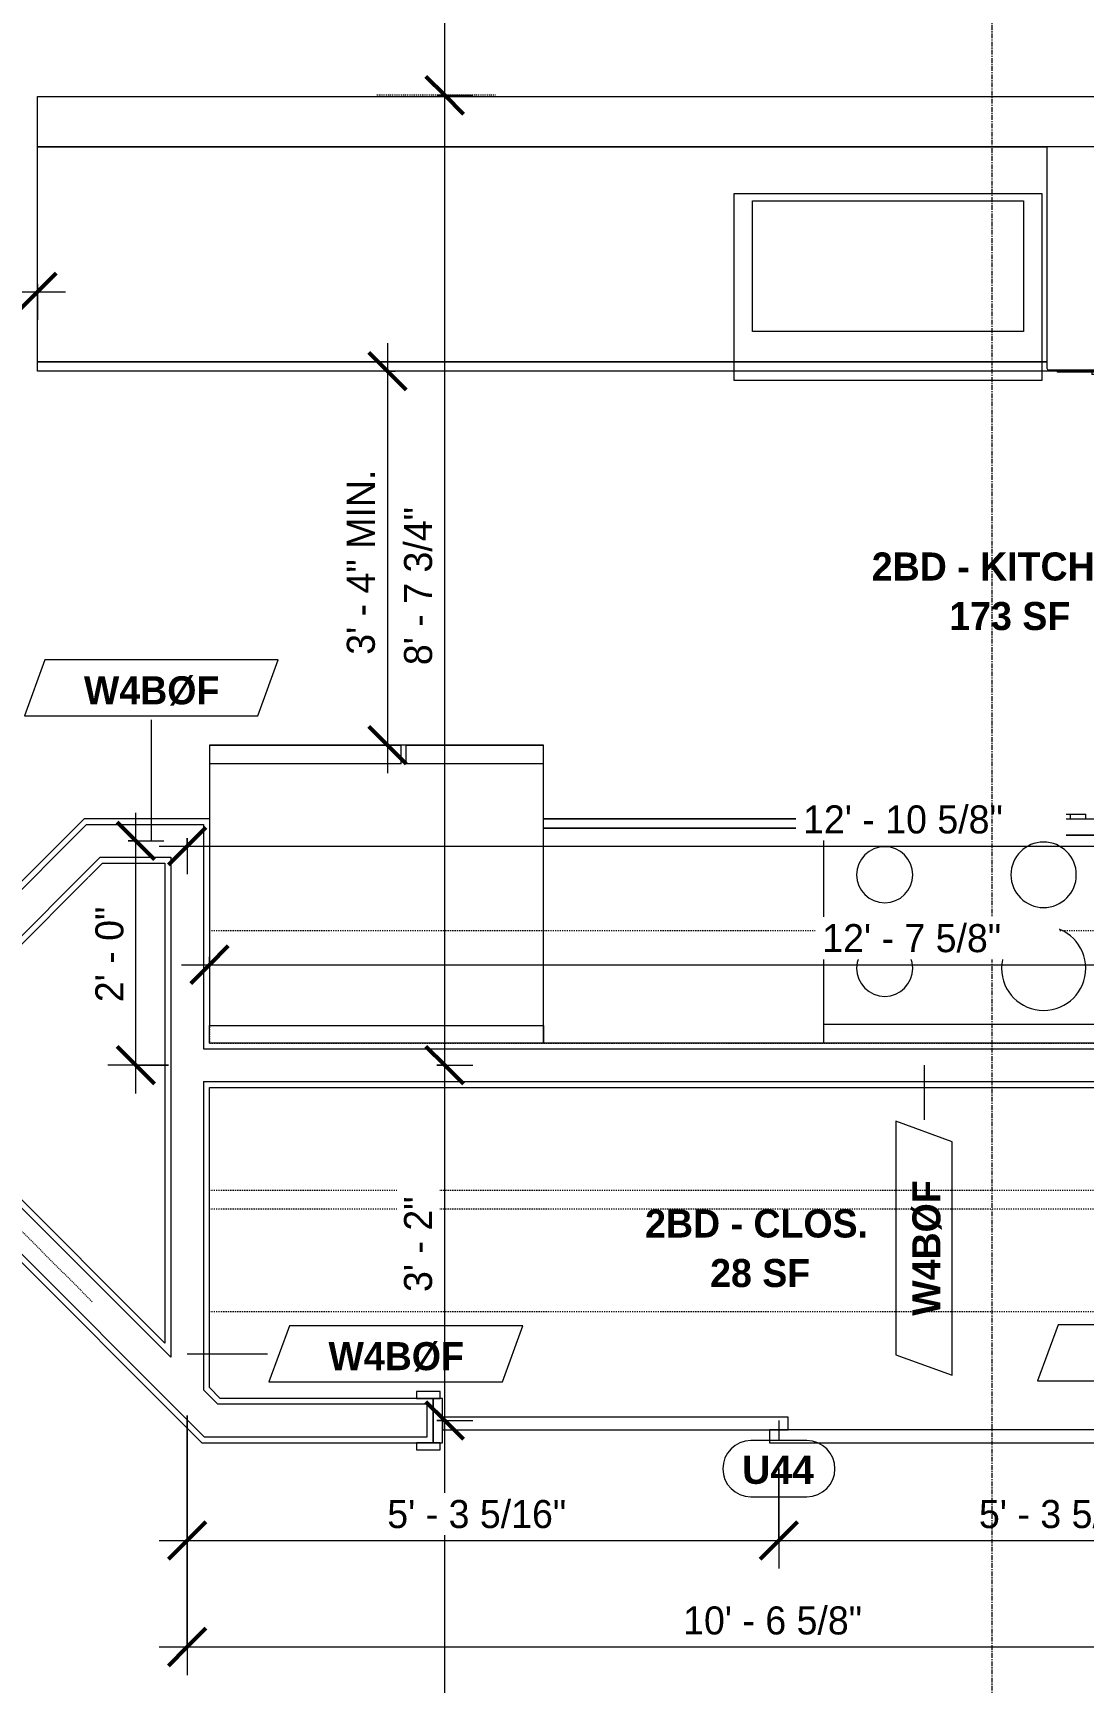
# Model space of a CAD drawing. Header units: inches. Extents: x -4058 to -1781, y 9814 to 12264.
# Drawn here: x -2275.9 to -2163.6, y 10522.7 to 10699.2 of the extents above; entities that cross this region are included whole.
import ezdxf

# ---------------------------------------------------------------- set-up
doc = ezdxf.new("R2010")
doc.units = ezdxf.units.IN
doc.header["$MEASUREMENT"] = 0
for name, pattern in [('Dash', [0.25, 0.125, -0.125]), ('Dash 3_32_', [0.1875, 0.09375, -0.09375]), ('Grid Line 1_2_', [0.875, 0.5, -0.125, 0.125, -0.125])]:
    doc.linetypes.add(name, pattern=pattern)
for name, color, linetype, lineweight in [('A-ANNO-DIMS', 211, 'Continuous', 9), ('A-ANNO-DIMS-32', 211, 'Continuous', 9), ('A-AREA-IDEN', 2, 'Continuous', 9), ('A-DETL-1', 90, 'Dash 3_32_', 9), ('A-DOOR-2', 31, 'Continuous', 9), ('A-DOOR-FRAM', 31, 'Continuous', 9), ('A-DOOR-IDEN', 31, 'Continuous', 9), ('A-WALL-2', 113, 'Continuous', 9), ('A-WALL-IDEN', 211, 'Continuous', 9), ('P-SANR-FIXT', 6, 'Continuous', 9), ('Q-CASE', 31, 'Continuous', 9), ('Q-CASE-HDLN', 31, 'Dash', 9), ('Q-SPCQ', 91, 'Continuous', 9), ('S-GRID-1', 1, 'Grid Line 1_2_', 9)]:
    doc.layers.add(name, color=color, linetype=linetype, lineweight=lineweight)
doc.styles.add('Arial_B', font='arialbd.ttf', dxfattribs={"height": 3})
doc.styles.add('Century Gothic', font='ufonts.com_century-gothic.ttf', dxfattribs={"height": 3})
doc.styles.add('Century Gothic_B_1', font='GOTHICB.TTF', dxfattribs={"height": 3})
doc.dimstyles.new('MARKETING_DIMENSION', dxfattribs={"dimscale": 12, "dimtxt": 3.132505, "dimasz": 0.333333, "dimexe": 0.25, "dimexo": 0.166667, "dimgap": 0.041667, "dimtad": 1, "dimdec": 4, "dimrnd": 0.0625, "dimzin": 3, "dimdsep": 46, "dimlunit": 4, "dimtxsty": 'Century Gothic', "dimblk1": 'OBLIQUE', "dimblk2": 'OBLIQUE', "dimsah": 1, "dimcen": 0.09, "dimdle": 0.25, "dimazin": 0, "dimtfac": 1, "dimtdec": 4, "dimtix": 1, "dimtmove": 0, "dimatfit": 3, "dimfxl": 1, "dimtvp": 1, "dimtfill": 1, "dimfrac": 2, "dimtolj": 1, "dimtzin": 0, "dimarcsym": 2})
doc.dimstyles.new('THE_DIMENSION_STRING', dxfattribs={"dimscale": 12, "dimtxt": 3.132505, "dimasz": 0.333333, "dimexe": 0.25, "dimexo": 0.166667, "dimgap": 0.041667, "dimtad": 1, "dimdec": 4, "dimrnd": 0.0625, "dimzin": 3, "dimdsep": 46, "dimlunit": 4, "dimtxsty": 'Century Gothic', "dimblk1": 'OBLIQUE', "dimblk2": 'OBLIQUE', "dimsah": 1, "dimcen": 0.09, "dimdle": 0.25, "dimazin": 0, "dimtfac": 1, "dimtdec": 4, "dimtix": 1, "dimtmove": 0, "dimatfit": 3, "dimfxl": 1, "dimtvp": 1, "dimtfill": 1, "dimfrac": 2, "dimtolj": 1, "dimtzin": 0, "dimarcsym": 2})
doc.dimstyles.new('THE_DIMENSION_STRING_3', dxfattribs={"dimscale": 12, "dimtxt": 3.132505, "dimasz": 0.333333, "dimexe": 0.25, "dimexo": 0.166667, "dimgap": 0.041667, "dimtad": 1, "dimdec": 4, "dimrnd": 0.0625, "dimzin": 3, "dimdsep": 46, "dimlunit": 4, "dimtxsty": 'Century Gothic', "dimblk1": 'OBLIQUE', "dimblk2": 'OBLIQUE', "dimsah": 1, "dimcen": 0.09, "dimdle": 0.25, "dimazin": 0, "dimtfac": 1, "dimtdec": 4, "dimtix": 1, "dimtmove": 0, "dimatfit": 3, "dimfxl": 1, "dimtvp": 1, "dimtfill": 1, "dimfrac": 2, "dimtolj": 1, "dimtzin": 0, "dimarcsym": 2})
doc.dimstyles.new('THE_DIMENSION_STRING_5', dxfattribs={"dimscale": 12, "dimtxt": 3.132505, "dimasz": 0.333333, "dimexe": 0.25, "dimexo": 0.166667, "dimgap": 0.041667, "dimtad": 1, "dimdec": 4, "dimrnd": 0.0625, "dimzin": 3, "dimdsep": 46, "dimlunit": 4, "dimtxsty": 'Century Gothic', "dimblk1": 'OBLIQUE', "dimblk2": 'OBLIQUE', "dimsah": 1, "dimcen": 0.09, "dimdle": 0.25, "dimazin": 0, "dimtfac": 1, "dimtdec": 4, "dimtix": 1, "dimtmove": 0, "dimatfit": 3, "dimfxl": 1, "dimtvp": 1, "dimtfill": 1, "dimfrac": 2, "dimtolj": 1, "dimtzin": 0, "dimarcsym": 2})

# ---------------------------------------------------------------- blocks, each defined once
blk = doc.blocks.new('SLIDING - FLUSH - SLIDING - FLUSH - 6-0 x 6-8-4335089-UNIT PLANS - 1ST FLOOR')
at = {"layer": 'A-DOOR-2'}
for p, q in [((-36.25, 3), (-38.75, 3)), ((-38.75, 3), (-38.75, 2.25)), ((-38.75, 2.25), (-36.25, 2.25)), ((-36.25, 2.25), (-36.25, 3)), ((1, 2.25), (-36, 2.25)), ((-36, 2.25), (-36, 0.875)), ((1, 0.875), (1, 2.25)), ((36.25, 3), (36.25, 2.25)), ((38.75, 3), (36.25, 3)), ((36.25, 2.25), (38.75, 2.25)), ((38.75, 2.25), (38.75, 3)), ((-36, 0.875), (1, 0.875)), ((36, 0.875), (-1, 0.875)), ((-1, 0.875), (-1, -0.5)), ((36, -0.5), (36, 0.875)), ((-1, -0.5), (36, -0.5)), ((-36.25, -2.5), (-38.75, -2.5)), ((-38.75, -2.5), (-38.75, -3.25)), ((-38.75, -3.25), (-36.25, -3.25)), ((-36.25, -3.25), (-36.25, -2.5)), ((38.75, -2.5), (36.25, -2.5)), ((36.25, -2.5), (36.25, -3.25)), ((36.25, -3.25), (38.75, -3.25)), ((38.75, -3.25), (38.75, -2.5))]:
    blk.add_line(p, q, dxfattribs=at)
at = {"layer": 'A-DOOR-FRAM'}
for p, q in [((-36, 2.25), (-37, 2.25)), ((-37, 2.25), (-37, -2.5)), ((-36, -2.5), (-36, 2.25)), ((37, 2.25), (36, 2.25)), ((36, 2.25), (36, -2.5)), ((37, -2.5), (37, 2.25)), ((-37, -2.5), (-36, -2.5)), ((36, -2.5), (37, -2.5))]:
    blk.add_line(p, q, dxfattribs=at)
blk = doc.blocks.new('OD_CW_Closet - OD_CW_Closet-3906524-UNIT PLANS - 1ST FLOOR')
at = {"layer": 'Q-CASE-HDLN'}
for p, q in [((0.74, -24), (0.74, 0)), ((0.74, 0), (122.59, 0)), ((122.59, 0), (122.59, -24)), ((0.74, -11), (122.59, -11)), ((0.74, -13), (122.59, -13)), ((122.59, -24), (0.74, -24))]:
    blk.add_line(p, q, dxfattribs=at)
blk = doc.blocks.new('SWING - SINGLE - FLUSH - SWING - FLUSH - 2-10 x 6-8 - PRIVACY-4202128-UNIT PLANS - 1ST FLOOR')
at = {"layer": 'A-DOOR-2'}
for p, q in [((15, 2.37), (15, 36.38)), ((17, 36.38), (15, 36.38)), ((17, 2.37), (17, 36.38)), ((-17, 2.87), (-20, 2.87)), ((-20, 2.87), (-20, 2.37)), ((-20, 2.37), (-17, 2.37)), ((-17, 2.37), (-17, 2.87)), ((17, 2.37), (15, 2.37)), ((20, 2.87), (17, 2.87)), ((17, 2.87), (17, 2.37)), ((17, 2.37), (20, 2.37)), ((20, 2.37), (20, 2.87)), ((-17, -2.38), (-20, -2.38)), ((-20, -2.38), (-20, -2.88)), ((-20, -2.88), (-17, -2.88)), ((-17, -2.88), (-17, -2.38)), ((20, -2.38), (17, -2.38)), ((17, -2.38), (17, -2.88)), ((17, -2.88), (20, -2.88)), ((20, -2.88), (20, -2.38))]:
    blk.add_line(p, q, dxfattribs=at)
blk.add_arc((17, 2.37), 34.07, 93.3657, 180, dxfattribs=at)
blk = doc.blocks.new('OD_CW_Base Cabinet - OD_CW_Base Cabinet-V149-UNIT PLANS - 1ST FLOOR')
at = {"layer": 'Q-CASE'}
for p, q in [((116.59, 22.12), (116.59, 24)), ((116.59, 24), (116.59, 22.12)), ((0.74, 1), (56.59, 1)), ((56.59, 1), (0.74, 1)), ((0.74, 0), (56.59, 0)), ((56.59, 0), (0.74, 0)), ((86.59, 1), (116.59, 1)), ((116.59, 1), (86.59, 1)), ((86.59, 0), (116.59, 0)), ((116.59, 0), (86.59, 0))]:
    blk.add_line(p, q, dxfattribs=at)
blk = doc.blocks.new('OD_CW_Upper Cabinet - OD_CW_Upper Cabinet-4331577-UNIT PLANS - 1ST FLOOR')
at = {"layer": 'Q-CASE-HDLN'}
for p, q in [((152.34, 24), (0.74, 24)), ((0.74, 24), (0.74, 12)), ((152.34, 12), (152.34, 24)), ((0.74, 12), (152.34, 12))]:
    blk.add_line(p, q, dxfattribs=at)
blk = doc.blocks.new('Refrigerator_-_Side-by-Side_6047 - 36_ X 30_-V107-UNIT PLANS - 1ST FLOOR')
at = {"layer": 'Q-SPCQ'}
for p, q in [((17.87, 14.42), (-17.88, 14.42)), ((-17.88, 14.42), (-17.88, -15.58)), ((17.87, -15.58), (17.87, 14.42)), ((-17.88, -13.58), (-3.13, -13.58)), ((-17.88, -13.58), (-17.88, -15.58)), ((-3.13, -15.58), (-3.13, -13.58)), ((-2.63, -13.58), (17.87, -13.58)), ((-2.63, -13.58), (-2.63, -15.58)), ((17.87, -15.58), (17.87, -13.58)), ((-17.88, -15.58), (17.87, -15.58)), ((-3.13, -15.58), (-17.88, -15.58)), ((17.87, -15.58), (-2.63, -15.58))]:
    blk.add_line(p, q, dxfattribs=at)
blk = doc.blocks.new('OD_CW_Base Cabinet - OD_CW_Base Cabinet-4186387-UNIT PLANS - 1ST FLOOR')
at = {"layer": 'Q-CASE'}
for p, q in [((0.74, 0), (132.74, 0)), ((0.74, -1.2), (0.74, 0)), ((132.74, 0), (132.74, -24)), ((132.74, -24), (24.74, -24))]:
    blk.add_line(p, q, dxfattribs=at)
blk = doc.blocks.new('Dishwasher_15404 - 34_ counter-V146-UNIT PLANS - 1ST FLOOR')
at = {"layer": 'Q-SPCQ'}
for p, q in [((0, 24), (0, 0)), ((22.8, 24), (0, 24)), ((23.87, 0.2), (23.87, 22.93)), ((24, 22.91), (24.12, 22.91)), ((24.12, 22.91), (24.12, 1.09)), ((24.37, 20.28), (24.12, 20.28)), ((24.12, 19.69), (24.37, 19.69)), ((24.37, 20.28), (24.37, 19.69)), ((24.37, 19.1), (24.12, 19.1)), ((24.12, 18.51), (24.37, 18.51)), ((24.37, 17.92), (24.12, 17.92)), ((24.37, 19.1), (24.37, 18.51)), ((24.37, 17.92), (24.37, 17.33)), ((24.12, 17.33), (24.37, 17.33)), ((24.37, 16.74), (24.12, 16.74)), ((24.12, 16.15), (24.37, 16.15)), ((24.37, 16.74), (24.37, 16.15)), ((24.37, 6.79), (24.12, 6.79)), ((24.37, 6.79), (24.37, 5.81)), ((24.37, 5.81), (24.37, 4.82)), ((24.12, 4.82), (24.37, 4.82)), ((24, 1.09), (24.12, 1.09)), ((0, 0), (23.68, 0))]:
    blk.add_line(p, q, dxfattribs=at)
for centre, radius, start, end in [((22.8, 22.93), 1.07, 360, 90), ((23.68, 0.2), 0.197, 270, 360)]:
    blk.add_arc(centre, radius, start, end, dxfattribs=at)
blk = doc.blocks.new('Range - 24_ x 30_-2320547-UNIT PLANS - 1ST FLOOR')
at = {"layer": 'Q-SPCQ'}
for p, q in [((0, 22), (0, 24)), ((30, 24), (30, 22)), ((0, 1.75), (0, 22)), ((0, 22), (30, 22)), ((30, 22), (30, 1.75)), ((30, 1.75), (0, 1.75)), ((0, 1.75), (30, 1.75)), ((0, 1.75), (0, 0)), ((30, 0), (30, 1.75)), ((30, 0), (0, 0)), ((2, 0), (2, -0.5)), ((3.61, -0.5), (2, -0.5)), ((3.61, 0), (3.61, -0.5)), ((25.87, -0.5), (3.61, -0.5)), ((25.87, -0.5), (25.87, 0)), ((28, -0.5), (25.87, -0.5)), ((28, -0.5), (28, 0))]:
    blk.add_line(p, q, dxfattribs=at)
for centre, radius, start, end in [((6.5, 16), 4.5, 0, 180), ((23.5, 16), 3, 0, 180), ((6.5, 16), 4.5, 180, 360), ((23.5, 16), 3, 180, 360), ((6.5, 6), 3.5, 0, 180), ((23.5, 6), 3, 0, 180), ((6.5, 6), 3.5, 180, 360), ((23.5, 6), 3, 180, 360)]:
    blk.add_arc(centre, radius, start, end, dxfattribs=at)
blk = doc.blocks.new('Stainless Steel Farmhous Kitchen Sink - Stainless Steel Farmhous Kitchen Sink-2443921-UNIT PLANS - 1ST FLOOR')
at = {"layer": 'P-SANR-FIXT'}
for p, q in [((0, -2.25), (-33, -2.25)), ((-33, -2.25), (-33, -22.2)), ((-31, -16.96), (-31, -3)), ((-31, -3), (-2, -3)), ((-2, -3), (-2, -16.96)), ((0, -22.2), (0, -2.25)), ((-2, -16.96), (-31, -16.96)), ((-33, -22.2), (0, -22.2))]:
    blk.add_line(p, q, dxfattribs=at)
blk = doc.blocks.new('DIMBLOCK125-UNIT PLANS - 1ST FLOOR')
at = {"layer": 'A-ANNO-DIMS-32'}
for p, q in [((-2259.43, 10551.34), (-2259.43, 10523.57)), ((-2259.43, 10526.57), (-2259.43, 10551.34)), ((-2132.82, 10548.79), (-2132.82, 10523.57)), ((-2132.82, 10526.57), (-2132.82, 10548.79)), ((-2262.43, 10526.57), (-2132.82, 10526.57))]:
    blk.add_line(p, q, dxfattribs=at)
at = {"layer": 'A-ANNO-DIMS-32', "lineweight": 50}
for p, q in [((-2259.43, 10526.57), (-2257.43, 10528.57)), ((-2132.82, 10526.57), (-2130.82, 10528.57)), ((-2259.43, 10526.57), (-2261.43, 10524.57)), ((-2132.82, 10526.57), (-2134.82, 10524.57))]:
    blk.add_line(p, q, dxfattribs=at)
at = {"layer": 'A-ANNO-DIMS-32', "color": 0, "insert": (-2206.37, 10530.91), "char_height": 3, "width": 24.5827, "attachment_point": 1, "line_spacing_factor": 0.984502, "style": 'Century Gothic', "bg_fill": 3, "box_fill_scale": 1.25, "bg_fill_color": 256, "bg_fill_true_color": 13158600, "bg_fill_transparency": 0}
blk.add_mtext('10\' - 6 5/8"', dxfattribs=at)
blk = doc.blocks.new('_Oblique')
at = {"color": 0, "linetype": 'ByBlock', "lineweight": -2}
blk.add_line((-0.5, -0.5), (0.5, 0.5), dxfattribs=at)
blk = doc.blocks.new('DIMBLOCK127-UNIT PLANS - 1ST FLOOR')
at = {"layer": 'A-ANNO-DIMS-32', "lineweight": 50}
for p, q in [((-2264.91, 10612.79), (-2266.91, 10614.79)), ((-2264.91, 10612.79), (-2262.91, 10610.79)), ((-2264.91, 10588.79), (-2266.91, 10590.79)), ((-2264.91, 10588.79), (-2262.91, 10586.79))]:
    blk.add_line(p, q, dxfattribs=at)
at = {"layer": 'A-ANNO-DIMS-32'}
for p, q in [((-2264.91, 10585.79), (-2264.91, 10615.79)), ((-2265.73, 10612.79), (-2261.91, 10612.79)), ((-2264.91, 10612.79), (-2265.73, 10612.79)), ((-2261.43, 10588.79), (-2267.91, 10588.79)), ((-2264.91, 10588.79), (-2261.43, 10588.79))]:
    blk.add_line(p, q, dxfattribs=at)
at = {"layer": 'A-ANNO-DIMS-32', "color": 0, "insert": (-2269.25, 10595.54), "char_height": 3, "width": 12.5897, "attachment_point": 1, "rotation": 90, "line_spacing_factor": 0.984502, "style": 'Century Gothic', "bg_fill": 3, "box_fill_scale": 1.25, "bg_fill_color": 256, "bg_fill_true_color": 13158600, "bg_fill_transparency": 0}
blk.add_mtext('2\' - 0"', dxfattribs=at)
blk = doc.blocks.new('DIMBLOCK128-UNIT PLANS - 1ST FLOOR')
at = {"layer": 'A-ANNO-DIMS-32', "lineweight": 50}
for p, q in [((-2259.43, 10612.24), (-2257.43, 10614.24)), ((-2104.82, 10612.24), (-2102.82, 10614.24)), ((-2259.43, 10612.24), (-2261.43, 10610.24)), ((-2104.82, 10612.24), (-2106.82, 10610.24))]:
    blk.add_line(p, q, dxfattribs=at)
at = {"layer": 'A-ANNO-DIMS-32'}
for p, q in [((-2104.82, 10609.64), (-2104.82, 10615.24)), ((-2259.43, 10613.07), (-2259.43, 10609.24)), ((-2259.43, 10612.24), (-2259.43, 10613.07)), ((-2262.43, 10612.24), (-2101.82, 10612.24)), ((-2104.82, 10612.24), (-2104.82, 10609.64))]:
    blk.add_line(p, q, dxfattribs=at)
at = {"layer": 'A-ANNO-DIMS-32', "color": 0, "insert": (-2193.54, 10616.59), "char_height": 3, "width": 27.387, "attachment_point": 1, "line_spacing_factor": 0.984502, "style": 'Century Gothic', "bg_fill": 3, "box_fill_scale": 1.25, "bg_fill_color": 256, "bg_fill_true_color": 13158600, "bg_fill_transparency": 0}
blk.add_mtext('12\' - 10 5/8"', dxfattribs=at)
blk = doc.blocks.new('Wall Tag - Arch Wall-3956453-UNIT PLANS - 1ST FLOOR')
at = {"layer": 'A-WALL-IDEN'}
for p, q in [((-0.3561, 0.0937), (-0.4244, -0.0937)), ((0.4244, 0.0937), (-0.3561, 0.0937)), ((0.3561, -0.0937), (0.4244, 0.0937)), ((-0.4244, -0.0937), (0.3561, -0.0937))]:
    blk.add_line(p, q, dxfattribs=at)
blk = doc.blocks.new('DIMBLOCK350-UNIT PLANS - 1ST FLOOR')
at = {"layer": 'A-ANNO-DIMS-32', "lineweight": 50}
for p, q in [((-2231.88, 10550.79), (-2233.88, 10552.79)), ((-2231.88, 10550.79), (-2229.88, 10548.79)), ((-2231.88, 10415.79), (-2233.88, 10417.79)), ((-2231.88, 10415.79), (-2229.88, 10413.79))]:
    blk.add_line(p, q, dxfattribs=at)
at = {"layer": 'A-ANNO-DIMS-32'}
for p, q in [((-2232.71, 10550.79), (-2228.88, 10550.79)), ((-2231.88, 10550.79), (-2232.71, 10550.79)), ((-2231.88, 10412.79), (-2231.88, 10550.79)), ((-2232.71, 10415.79), (-2228.88, 10415.79)), ((-2231.88, 10415.79), (-2232.71, 10415.79))]:
    blk.add_line(p, q, dxfattribs=at)
at = {"layer": 'A-ANNO-DIMS-32', "color": 0, "insert": (-2236.23, 10476.88), "char_height": 3, "width": 15.394, "attachment_point": 1, "rotation": 90, "line_spacing_factor": 0.984502, "style": 'Century Gothic', "bg_fill": 3, "box_fill_scale": 1.25, "bg_fill_color": 256, "bg_fill_true_color": 13158600, "bg_fill_transparency": 0}
blk.add_mtext('11\' - 3"', dxfattribs=at)
blk = doc.blocks.new('DIMBLOCK351-UNIT PLANS - 1ST FLOOR')
at = {"layer": 'A-ANNO-DIMS-32', "lineweight": 50}
for p, q in [((-2231.88, 10588.79), (-2233.88, 10590.79)), ((-2231.88, 10588.79), (-2229.88, 10586.79)), ((-2231.88, 10550.79), (-2233.88, 10552.79)), ((-2231.88, 10550.79), (-2229.88, 10548.79))]:
    blk.add_line(p, q, dxfattribs=at)
at = {"layer": 'A-ANNO-DIMS-32'}
for p, q in [((-2232.71, 10588.79), (-2228.88, 10588.79)), ((-2231.88, 10588.79), (-2232.71, 10588.79)), ((-2231.88, 10550.79), (-2231.88, 10588.79)), ((-2232.71, 10550.79), (-2228.88, 10550.79)), ((-2231.88, 10550.79), (-2232.71, 10550.79))]:
    blk.add_line(p, q, dxfattribs=at)
at = {"layer": 'A-ANNO-DIMS-32', "color": 0, "insert": (-2236.23, 10564.54), "char_height": 3, "width": 12.5897, "attachment_point": 1, "rotation": 90, "line_spacing_factor": 0.984502, "style": 'Century Gothic', "bg_fill": 3, "box_fill_scale": 1.25, "bg_fill_color": 256, "bg_fill_true_color": 13158600, "bg_fill_transparency": 0}
blk.add_mtext('3\' - 2"', dxfattribs=at)
blk = doc.blocks.new('DIMBLOCK352-UNIT PLANS - 1ST FLOOR')
at = {"layer": 'A-ANNO-DIMS-32', "lineweight": 50}
for p, q in [((-2231.88, 10692.54), (-2233.88, 10694.54)), ((-2231.88, 10692.54), (-2229.88, 10690.54)), ((-2231.88, 10588.79), (-2233.88, 10590.79)), ((-2231.88, 10588.79), (-2229.88, 10586.79))]:
    blk.add_line(p, q, dxfattribs=at)
at = {"layer": 'A-ANNO-DIMS-32'}
for p, q in [((-2232.71, 10692.54), (-2228.88, 10692.54)), ((-2231.88, 10692.54), (-2232.71, 10692.54)), ((-2231.88, 10588.79), (-2231.88, 10692.54)), ((-2232.71, 10588.79), (-2228.88, 10588.79)), ((-2231.88, 10588.79), (-2232.71, 10588.79))]:
    blk.add_line(p, q, dxfattribs=at)
at = {"layer": 'A-ANNO-DIMS-32', "color": 0, "insert": (-2236.23, 10631.59), "char_height": 3, "width": 21.7784, "attachment_point": 1, "rotation": 90, "line_spacing_factor": 0.984502, "style": 'Century Gothic', "bg_fill": 3, "box_fill_scale": 1.25, "bg_fill_color": 256, "bg_fill_true_color": 13158600, "bg_fill_transparency": 0}
blk.add_mtext('8\' - 7 3/4"', dxfattribs=at)
blk = doc.blocks.new('DIMBLOCK353-UNIT PLANS - 1ST FLOOR')
at = {"layer": 'A-ANNO-DIMS-32'}
for p, q in [((-2231.88, 10692.54), (-2231.88, 10817.49)), ((-2232.71, 10814.49), (-2228.88, 10814.49)), ((-2231.88, 10814.49), (-2232.71, 10814.49)), ((-2232.71, 10692.54), (-2228.88, 10692.54)), ((-2231.88, 10692.54), (-2232.71, 10692.54))]:
    blk.add_line(p, q, dxfattribs=at)
at = {"layer": 'A-ANNO-DIMS-32', "lineweight": 50}
for p, q in [((-2231.88, 10814.49), (-2233.88, 10816.49)), ((-2231.88, 10814.49), (-2229.88, 10812.49)), ((-2231.88, 10692.54), (-2233.88, 10694.54)), ((-2231.88, 10692.54), (-2229.88, 10690.54))]:
    blk.add_line(p, q, dxfattribs=at)
at = {"layer": 'A-ANNO-DIMS-32', "color": 0, "insert": (-2236.23, 10740.93), "char_height": 3, "width": 30.1914, "attachment_point": 1, "rotation": 90, "line_spacing_factor": 0.984502, "style": 'Century Gothic', "bg_fill": 3, "box_fill_scale": 1.25, "bg_fill_color": 256, "bg_fill_true_color": 13158600, "bg_fill_transparency": 0}
blk.add_mtext('10\' - 1 15/16"', dxfattribs=at)
blk = doc.blocks.new('Door Tag - Type Mark-2601225-UNIT PLANS - 1ST FLOOR')
at = {"layer": 'A-DOOR-IDEN'}
for p, q in [((0.09375, 0.09375), (-0.09375, 0.09375)), ((-0.09375, -0.09375), (0.09375, -0.09375))]:
    blk.add_line(p, q, dxfattribs=at)
for centre, start, end in [((-0.09375, 0), 90, 270), ((0.09375, 0), 270, 90)]:
    blk.add_arc(centre, 0.09375, start, end, dxfattribs=at)
blk = doc.blocks.new('DIMBLOCK803-UNIT PLANS - 1ST FLOOR')
at = {"layer": 'A-ANNO-DIMS-32'}
for p, q in [((-2259.43, 10551.34), (-2259.43, 10534.95)), ((-2259.43, 10537.95), (-2259.43, 10551.34)), ((-2196.13, 10545.66), (-2196.13, 10534.95)), ((-2196.13, 10537.95), (-2196.13, 10545.66)), ((-2262.43, 10537.95), (-2196.13, 10537.95))]:
    blk.add_line(p, q, dxfattribs=at)
at = {"layer": 'A-ANNO-DIMS-32', "lineweight": 50}
for p, q in [((-2259.43, 10537.95), (-2257.43, 10539.95)), ((-2196.13, 10537.95), (-2194.13, 10539.95)), ((-2259.43, 10537.95), (-2261.43, 10535.95)), ((-2196.13, 10537.95), (-2198.13, 10535.95))]:
    blk.add_line(p, q, dxfattribs=at)
at = {"layer": 'A-ANNO-DIMS-32', "color": 0, "insert": (-2238.02, 10542.29), "char_height": 3, "width": 24.5827, "attachment_point": 1, "line_spacing_factor": 0.984502, "style": 'Century Gothic', "bg_fill": 3, "box_fill_scale": 1.25, "bg_fill_color": 256, "bg_fill_true_color": 13158600, "bg_fill_transparency": 0}
blk.add_mtext('5\' - 3 5/16"', dxfattribs=at)
blk = doc.blocks.new('DIMBLOCK804-UNIT PLANS - 1ST FLOOR')
at = {"layer": 'A-ANNO-DIMS-32'}
for p, q in [((-2132.82, 10548.79), (-2132.82, 10534.95)), ((-2132.82, 10537.95), (-2132.82, 10548.79)), ((-2196.13, 10545.66), (-2196.13, 10534.95)), ((-2196.13, 10537.95), (-2196.13, 10545.66)), ((-2196.13, 10537.95), (-2129.82, 10537.95))]:
    blk.add_line(p, q, dxfattribs=at)
at = {"layer": 'A-ANNO-DIMS-32', "lineweight": 50}
for p, q in [((-2196.13, 10537.95), (-2194.13, 10539.95)), ((-2132.82, 10537.95), (-2130.82, 10539.95)), ((-2196.13, 10537.95), (-2198.13, 10535.95)), ((-2132.82, 10537.95), (-2134.82, 10535.95))]:
    blk.add_line(p, q, dxfattribs=at)
at = {"layer": 'A-ANNO-DIMS-32', "color": 0, "insert": (-2174.72, 10542.29), "char_height": 3, "width": 24.5827, "attachment_point": 1, "line_spacing_factor": 0.984502, "style": 'Century Gothic', "bg_fill": 3, "box_fill_scale": 1.25, "bg_fill_color": 256, "bg_fill_true_color": 13158600, "bg_fill_transparency": 0}
blk.add_mtext('5\' - 3 5/16"', dxfattribs=at)
blk = doc.blocks.new('DIMBLOCK1472-UNIT PLANS - 1ST FLOOR')
at = {"layer": 'A-ANNO-DIMS-32', "lineweight": 50}
for p, q in [((-2257.05, 10599.55), (-2255.05, 10601.55)), ((-2105.45, 10599.55), (-2103.45, 10601.55)), ((-2257.05, 10599.55), (-2259.05, 10597.55)), ((-2105.45, 10599.55), (-2107.45, 10597.55))]:
    blk.add_line(p, q, dxfattribs=at)
at = {"layer": 'A-ANNO-DIMS-32'}
for p, q in [((-2257.05, 10600.38), (-2257.05, 10596.55)), ((-2257.05, 10599.55), (-2257.05, 10600.38)), ((-2105.45, 10600.38), (-2105.45, 10596.55)), ((-2105.45, 10599.55), (-2105.45, 10600.38)), ((-2260.05, 10599.55), (-2102.45, 10599.55))]:
    blk.add_line(p, q, dxfattribs=at)
at = {"layer": 'A-ANNO-DIMS-32', "color": 0, "insert": (-2191.49, 10603.89), "char_height": 3, "width": 24.5827, "attachment_point": 1, "line_spacing_factor": 0.984502, "style": 'Century Gothic', "bg_fill": 3, "box_fill_scale": 1.25, "bg_fill_color": 256, "bg_fill_true_color": 13158600, "bg_fill_transparency": 0}
blk.add_mtext('12\' - 7 5/8"', dxfattribs=at)
blk = doc.blocks.new('DIMBLOCK1473-UNIT PLANS - 1ST FLOOR')
at = {"layer": 'A-ANNO-DIMS-32'}
for p, q in [((-2238, 10666.04), (-2238, 10620.04)), ((-2237.17, 10663.04), (-2241, 10663.04)), ((-2238, 10663.04), (-2237.17, 10663.04)), ((-2237.17, 10623.04), (-2241, 10623.04)), ((-2238, 10623.04), (-2237.17, 10623.04))]:
    blk.add_line(p, q, dxfattribs=at)
at = {"layer": 'A-ANNO-DIMS-32', "lineweight": 50}
for p, q in [((-2238, 10663.04), (-2240, 10665.04)), ((-2238, 10663.04), (-2236, 10661.04)), ((-2238, 10623.04), (-2240, 10625.04)), ((-2238, 10623.04), (-2236, 10621.04))]:
    blk.add_line(p, q, dxfattribs=at)
at = {"layer": 'A-ANNO-DIMS-32', "color": 0, "insert": (-2242.35, 10632.7), "char_height": 3, "width": 24.8214, "attachment_point": 1, "rotation": 90, "line_spacing_factor": 0.984502, "style": 'Century Gothic', "bg_fill": 3, "box_fill_scale": 1.25, "bg_fill_color": 256, "bg_fill_true_color": 13158600, "bg_fill_transparency": 0}
blk.add_mtext('3\' - 4" MIN.', dxfattribs=at)
blk = doc.blocks.new('DIMBLOCK1474-UNIT PLANS - 1ST FLOOR')
at = {"layer": 'A-ANNO-DIMS-32'}
for p, q in [((-2352.62, 10664.07), (-2352.62, 10674.52)), ((-2275.45, 10672.35), (-2275.45, 10668.52)), ((-2275.45, 10671.52), (-2275.45, 10672.35)), ((-2355.62, 10671.52), (-2272.45, 10671.52)), ((-2352.62, 10671.52), (-2352.62, 10664.07))]:
    blk.add_line(p, q, dxfattribs=at)
at = {"layer": 'A-ANNO-DIMS-32', "lineweight": 50}
for p, q in [((-2352.62, 10671.52), (-2350.62, 10673.52)), ((-2275.45, 10671.52), (-2273.45, 10673.52)), ((-2352.62, 10671.52), (-2354.62, 10669.52)), ((-2275.45, 10671.52), (-2277.45, 10669.52))]:
    blk.add_line(p, q, dxfattribs=at)
at = {"layer": 'A-ANNO-DIMS-32', "color": 0, "insert": (-2322.19, 10675.87), "char_height": 3, "width": 19.5707, "attachment_point": 1, "line_spacing_factor": 0.984502, "style": 'Century Gothic', "bg_fill": 3, "box_fill_scale": 1.25, "bg_fill_color": 256, "bg_fill_true_color": 13158600, "bg_fill_transparency": 0}
blk.add_mtext('4FT MIN.', dxfattribs=at)

msp = doc.modelspace()

# ---------------------------------------------------------------- linework, layer by layer
at = {"layer": 'A-DETL-1'}
for p, q in [((-2226.42963, 10692.5394), (-2239.17963, 10692.5394)), ((-2269.58287, 10563.49676), (-2290.98159, 10584.89548))]:
    msp.add_line(p, q, dxfattribs=at)
at = {"layer": 'A-WALL-2'}
for p, q in [((-2275.44874, 10692.41621), (-2143.44874, 10692.41621)), ((-2275.44874, 10687.04121), (-2275.44874, 10692.41621)), ((-2167.44874, 10687.04121), (-2275.44874, 10687.04121)), ((-2270.44108, 10615.1644), (-2297.52517, 10588.08031)), ((-2270.1822, 10614.5394), (-2296.64129, 10588.08031)), ((-2257.05463, 10615.1644), (-2270.44108, 10615.1644)), ((-2270.1822, 10614.5394), (-2257.67963, 10614.5394)), ((-2257.67963, 10614.5394), (-2257.67963, 10590.5394)), ((-2268.73245, 10611.0394), (-2291.69154, 10588.08031)), ((-2268.73245, 10611.0394), (-2261.17963, 10611.0394)), ((-2261.17963, 10611.0394), (-2261.17963, 10557.5684)), ((-2290.80766, 10588.08031), (-2268.47357, 10610.4144)), ((-2268.47357, 10610.4144), (-2261.80463, 10610.4144)), ((-2261.80463, 10610.4144), (-2261.80463, 10559.07728)), ((-2257.05463, 10591.1644), (-2257.05463, 10593.04121)), ((-2104.82374, 10591.1644), (-2257.05463, 10591.1644)), ((-2257.67963, 10590.5394), (-2104.82374, 10590.5394)), ((-2291.69154, 10588.08031), (-2261.17963, 10557.5684)), ((-2261.80463, 10559.07728), (-2290.80766, 10588.08031)), ((-2257.67963, 10587.0394), (-2134.57374, 10587.0394)), ((-2257.67963, 10587.0394), (-2257.67963, 10554.0684)), ((-2257.05463, 10586.4144), (-2135.19874, 10586.4144)), ((-2257.05463, 10554.32728), (-2257.05463, 10586.4144)), ((-2294.16642, 10585.60543), (-2257.60038, 10549.0394)), ((-2294.16642, 10584.72155), (-2257.85926, 10548.4144)), ((-2257.67963, 10554.0684), (-2256.15063, 10552.5394)), ((-2255.89175, 10553.1644), (-2257.05463, 10554.32728)), ((-2233.75196, 10552.5394), (-2256.15063, 10552.5394)), ((-2233.12696, 10553.1644), (-2255.89175, 10553.1644)), ((-2233.75196, 10549.0394), (-2233.75196, 10552.5394)), ((-2233.12696, 10548.4144), (-2233.12696, 10553.1644)), ((-2257.60038, 10549.0394), (-2233.75196, 10549.0394)), ((-2257.85926, 10548.4144), (-2233.12696, 10548.4144))]:
    msp.add_line(p, q, dxfattribs=at)
at = {"layer": 'A-WALL-IDEN'}
for p, q in [((-2180.6005, 10588.7894), (-2180.6005, 10582.94624)), ((-2259.42963, 10557.9315), (-2250.82621, 10557.9315))]:
    msp.add_line(p, q, dxfattribs=at)
at = {"layer": 'Q-CASE'}
for p, q in [((-2275.44874, 10664.04121), (-2275.44874, 10687.04121)), ((-2275.44874, 10687.04121), (-2167.44874, 10687.04121)), ((-2167.44874, 10664.04121), (-2275.44874, 10664.04121)), ((-2275.44874, 10663.04121), (-2275.44874, 10664.04121)), ((-2275.44874, 10664.04121), (-2167.44874, 10664.04121)), ((-2143.44874, 10663.04121), (-2275.44874, 10663.04121))]:
    msp.add_line(p, q, dxfattribs=at)

# ---------------------------------------------------------------- block references
at = {"layer": 'A-DOOR-2'}
for name, p, rotation in [('SWING - SINGLE - FLUSH - SWING - FLUSH - 2-10 x 6-8 - PRIVACY-4202128-UNIT PLANS - 1ST FLOOR', (-2311.9018, 10570.34492), 225.0000000000703), ('SLIDING - FLUSH - SLIDING - FLUSH - 6-0 x 6-8-4335089-UNIT PLANS - 1ST FLOOR', (-2196.12696, 10550.6644), 180)]:
    msp.add_blockref(name, p, dxfattribs=dict(at, rotation=rotation))
at = {"layer": 'A-WALL-IDEN', "xscale": 31.99999999999999, "yscale": 31.99999999999999, "zscale": 31.99999999999999}
for p in [(-2263.25688, 10629.15191), (-2154.86635, 10558.02518)]:
    msp.add_blockref('Wall Tag - Arch Wall-3956453-UNIT PLANS - 1ST FLOOR', p, dxfattribs=at)
at = {"layer": 'A-WALL-IDEN', "xscale": 31.99999999999999, "yscale": 31.99999999999999, "zscale": 31.99999999999999, "rotation": 89.99999999999955}
msp.add_blockref('Wall Tag - Arch Wall-3956453-UNIT PLANS - 1ST FLOOR', (-2180.6005, 10569.21454), dxfattribs=at)
at = {"layer": 'P-SANR-FIXT'}
msp.add_blockref('Stainless Steel Farmhous Kitchen Sink - Stainless Steel Farmhous Kitchen Sink-2443921-UNIT PLANS - 1ST FLOOR', (-2167.94874, 10684.25486), dxfattribs=at)
at = {"layer": 'Q-CASE', "rotation": 180}
for name, p in [('OD_CW_Base Cabinet - OD_CW_Base Cabinet-4186387-UNIT PLANS - 1ST FLOOR', (-2142.71103, 10663.04121)), ('OD_CW_Base Cabinet - OD_CW_Base Cabinet-V149-UNIT PLANS - 1ST FLOOR', (-2104.71103, 10615.1644)), ('OD_CW_Upper Cabinet - OD_CW_Upper Cabinet-4331577-UNIT PLANS - 1ST FLOOR', (-2104.71103, 10615.1644)), ('OD_CW_Closet - OD_CW_Closet-3906524-UNIT PLANS - 1ST FLOOR', (-2134.46103, 10562.4144))]:
    msp.add_blockref(name, p, dxfattribs=at)
at = {"layer": 'Q-SPCQ'}
for name, p, rotation in [('Dishwasher_15404 - 34_ counter-V146-UNIT PLANS - 1ST FLOOR', (-2167.44874, 10687.04121), 269.9999999999966), ('Refrigerator_-_Side-by-Side_6047 - 36_ X 30_-V107-UNIT PLANS - 1ST FLOOR', (-2239.17963, 10607.46341), 180), ('Range - 24_ x 30_-2320547-UNIT PLANS - 1ST FLOOR', (-2161.30463, 10615.1644), 180)]:
    msp.add_blockref(name, p, dxfattribs=dict(at, rotation=rotation))

# ---------------------------------------------------------------- texts
at = {"layer": 'A-AREA-IDEN', "char_height": 3, "attachment_point": 1, "style": 'Century Gothic_B_1'}
for s, insert, width in [('2BD - KITCHEN', (-2186.18668, 10643.643), 35.451), ('173 SF', (-2177.89061, 10638.34587), 15.352), ('2BD - CLOS.', (-2210.43864, 10573.36657), 29.29), ('28 SF', (-2203.47801, 10568.06943), 12.423)]:
    msp.add_mtext(s, dxfattribs=dict(at, insert=insert, width=width))
at = {"layer": 'A-WALL-IDEN', "insert": (-2270.4728, 10630.39944), "char_height": 3, "width": 17.372, "attachment_point": 1, "style": 'Century Gothic_B_1'}
msp.add_mtext('W4BØF', dxfattribs=at)
at = {"layer": 'A-WALL-IDEN', "insert": (-2181.84803, 10561.99861), "char_height": 3, "width": 17.372, "attachment_point": 1, "rotation": 90, "style": 'Century Gothic_B_1'}
msp.add_mtext('W4BØF', dxfattribs=at)

# ---------------------------------------------------------------- next in the draw order: dimensions: what is measured, and where the dimension line sits
at = {"layer": 'A-ANNO-DIMS'}
dim = msp.add_linear_dim(base=(-2275.44874, 10671.52219), p1=(-2352.62374, 10662.06512), p2=(-2275.44874, 10674.35062), text='4FT MIN.', dimstyle='THE_DIMENSION_STRING_5', override={"dimpost": '<>', "dimfxl": 78.146748}, dxfattribs=at)
dim.commit()
dim.dimension.update_dxf_attribs({"geometry": 'DIMBLOCK1474-UNIT PLANS - 1ST FLOOR', "text_midpoint": (-2314.03624, 10673.58848)})
dim = msp.add_linear_dim(base=(-2264.90592, 10612.7894), p1=(-2259.42963, 10588.7894), p2=(-2267.73434, 10612.7894), angle=90, dimstyle='THE_DIMENSION_STRING', override={"dimpost": '<>', "dimfxl": 25.396225}, dxfattribs=at)
dim.commit()
dim.dimension.update_dxf_attribs({"geometry": 'DIMBLOCK127-UNIT PLANS - 1ST FLOOR', "text_midpoint": (-2266.98137, 10600.7894)})
dim = msp.add_linear_dim(base=(-2132.82374, 10526.5684), p1=(-2259.42963, 10553.34352), p2=(-2132.82374, 10550.7894), dimstyle='THE_DIMENSION_STRING', override={"dimpost": '<>', "dimfxl": 126.631654}, dxfattribs=at)
dim.commit()
dim.dimension.update_dxf_attribs({"geometry": 'DIMBLOCK125-UNIT PLANS - 1ST FLOOR', "text_midpoint": (-2196.12668, 10528.81007)})

# ---------------------------------------------------------------- next in the draw order: linework, layer by layer
at = {"layer": 'A-DOOR-IDEN'}
msp.add_line((-2196.12696, 10550.7894), (-2196.12696, 10548.63911), dxfattribs=at)

# ---------------------------------------------------------------- next in the draw order: block references
at = {"layer": 'A-DOOR-IDEN', "xscale": 31.99999999999999, "yscale": 31.99999999999999, "zscale": 31.99999999999999}
msp.add_blockref('Door Tag - Type Mark-2601225-UNIT PLANS - 1ST FLOOR', (-2196.12696, 10545.63911), dxfattribs=at)

# ---------------------------------------------------------------- next in the draw order: texts
at = {"layer": 'A-DOOR-IDEN', "insert": (-2200.05884, 10547.01897), "char_height": 3, "width": 9.393, "attachment_point": 1, "style": 'Arial_B'}
msp.add_mtext('U44', dxfattribs=at)

# ---------------------------------------------------------------- next in the draw order: dimensions: what is measured, and where the dimension line sits
at = {"layer": 'A-ANNO-DIMS'}
dim = msp.add_linear_dim(base=(-2104.82374, 10612.24367), p1=(-2259.42963, 10615.0721), p2=(-2104.82374, 10607.64383), dimstyle='THE_DIMENSION_STRING', override={"dimpost": '<>', "dimfxl": 154.784241}, dxfattribs=at)
dim.commit()
dim.dimension.update_dxf_attribs({"geometry": 'DIMBLOCK128-UNIT PLANS - 1ST FLOOR', "text_midpoint": (-2182.12668, 10614.48534)})
dim = msp.add_linear_dim(base=(-2231.88178, 10550.7894), p1=(-2234.71021, 10415.7894), p2=(-2234.71021, 10550.7894), angle=90, dimstyle='MARKETING_DIMENSION', override={"dimpost": '<>', "dimfxl": 135}, dxfattribs=at)
dim.commit()
dim.dimension.update_dxf_attribs({"geometry": 'DIMBLOCK350-UNIT PLANS - 1ST FLOOR', "text_midpoint": (-2233.95724, 10483.2894)})

# ---------------------------------------------------------------- next in the draw order: linework, layer by layer
at = {"layer": 'A-WALL-IDEN'}
msp.add_line((-2263.25688, 10612.7894), (-2263.25688, 10625.73389), dxfattribs=at)

# ---------------------------------------------------------------- next in the draw order: dimensions: what is measured, and where the dimension line sits
at = {"layer": 'A-ANNO-DIMS'}
dim = msp.add_linear_dim(base=(-2231.88178, 10588.7894), p1=(-2234.71021, 10550.7894), p2=(-2234.71021, 10588.7894), angle=90, dimstyle='MARKETING_DIMENSION', override={"dimpost": '<>', "dimfxl": 38}, dxfattribs=at)
dim.commit()
dim.dimension.update_dxf_attribs({"geometry": 'DIMBLOCK351-UNIT PLANS - 1ST FLOOR', "text_midpoint": (-2233.95724, 10569.7894)})

# ---------------------------------------------------------------- next in the draw order: block references
at = {"layer": 'A-WALL-IDEN', "xscale": 31.99999999999999, "yscale": 31.99999999999999, "zscale": 31.99999999999999}
msp.add_blockref('Wall Tag - Arch Wall-3956453-UNIT PLANS - 1ST FLOOR', (-2237.0945, 10557.9315), dxfattribs=at)

# ---------------------------------------------------------------- next in the draw order: texts
at = {"layer": 'A-WALL-IDEN', "insert": (-2244.31042, 10559.17903), "char_height": 3, "width": 17.372, "attachment_point": 1, "style": 'Century Gothic_B_1'}
msp.add_mtext('W4BØF', dxfattribs=at)

# ---------------------------------------------------------------- next in the draw order: dimensions: what is measured, and where the dimension line sits
at = {"layer": 'A-ANNO-DIMS'}
dim = msp.add_linear_dim(base=(-2231.88178, 10692.5394), p1=(-2234.71021, 10588.7894), p2=(-2234.71021, 10692.5394), angle=90, dimstyle='MARKETING_DIMENSION', override={"dimpost": '<>', "dimfxl": 103.75}, dxfattribs=at)
dim.commit()
dim.dimension.update_dxf_attribs({"geometry": 'DIMBLOCK352-UNIT PLANS - 1ST FLOOR', "text_midpoint": (-2234.12345, 10640.6644)})
dim = msp.add_linear_dim(base=(-2196.12696, 10537.94606), p1=(-2259.42963, 10553.34352), p2=(-2196.12696, 10547.6644), dimstyle='THE_DIMENSION_STRING_3', override={"dimpost": '<>', "dimfxl": 63.556908}, dxfattribs=at)
dim.commit()
dim.dimension.update_dxf_attribs({"geometry": 'DIMBLOCK803-UNIT PLANS - 1ST FLOOR', "text_midpoint": (-2227.77829, 10540.18773)})

# ---------------------------------------------------------------- next in the draw order: dimensions: what is measured, and where the dimension line sits
for base, p1, p2, dimstyle, override, picture, middle in [((-2231.88178, 10814.4894), (-2234.71021, 10692.5394), (-2234.71021, 10814.4894), 'MARKETING_DIMENSION', {"dimpost": '<>', "dimfxl": 121.95}, 'DIMBLOCK353-UNIT PLANS - 1ST FLOOR', (-2234.12345, 10753.5144)), ((-2238.00203, 10623.04121), (-2235.17361, 10663.04121), (-2235.17361, 10623.04121), 'THE_DIMENSION_STRING_5', {"dimpost": '<>MIN.', "dimfxl": 40}, 'DIMBLOCK1473-UNIT PLANS - 1ST FLOOR', (-2240.07749, 10643.04121))]:
    dim = msp.add_linear_dim(base=base, p1=p1, p2=p2, angle=90, dimstyle=dimstyle, override=override, dxfattribs=at)
    dim.commit()
    dim.dimension.update_dxf_attribs({"geometry": picture, "text_midpoint": middle})
dim = msp.add_linear_dim(base=(-2132.82374, 10537.94606), p1=(-2196.12696, 10547.6644), p2=(-2132.82374, 10550.7894), dimstyle='THE_DIMENSION_STRING_3', override={"dimpost": '<>', "dimfxl": 63.380309}, dxfattribs=at)
dim.commit()
dim.dimension.update_dxf_attribs({"geometry": 'DIMBLOCK804-UNIT PLANS - 1ST FLOOR', "text_midpoint": (-2164.47535, 10540.18773)})

# ---------------------------------------------------------------- next in the draw order: linework, layer by layer
at = {"layer": 'S-GRID-1'}
msp.add_line((-2173.32374, 9814.0266), (-2173.32374, 12247.50061), dxfattribs=at)

# ---------------------------------------------------------------- next in the draw order: dimensions: what is measured, and where the dimension line sits
at = {"layer": 'A-ANNO-DIMS'}
dim = msp.add_linear_dim(base=(-2105.44874, 10599.54775), p1=(-2257.05463, 10602.37618), p2=(-2105.44874, 10602.37618), dimstyle='THE_DIMENSION_STRING_5', override={"dimpost": '<>', "dimfxl": 151.605893}, dxfattribs=at)
dim.commit()
dim.dimension.update_dxf_attribs({"geometry": 'DIMBLOCK1472-UNIT PLANS - 1ST FLOOR', "text_midpoint": (-2181.25168, 10601.78942)})

doc.saveas('drawing.dxf')
